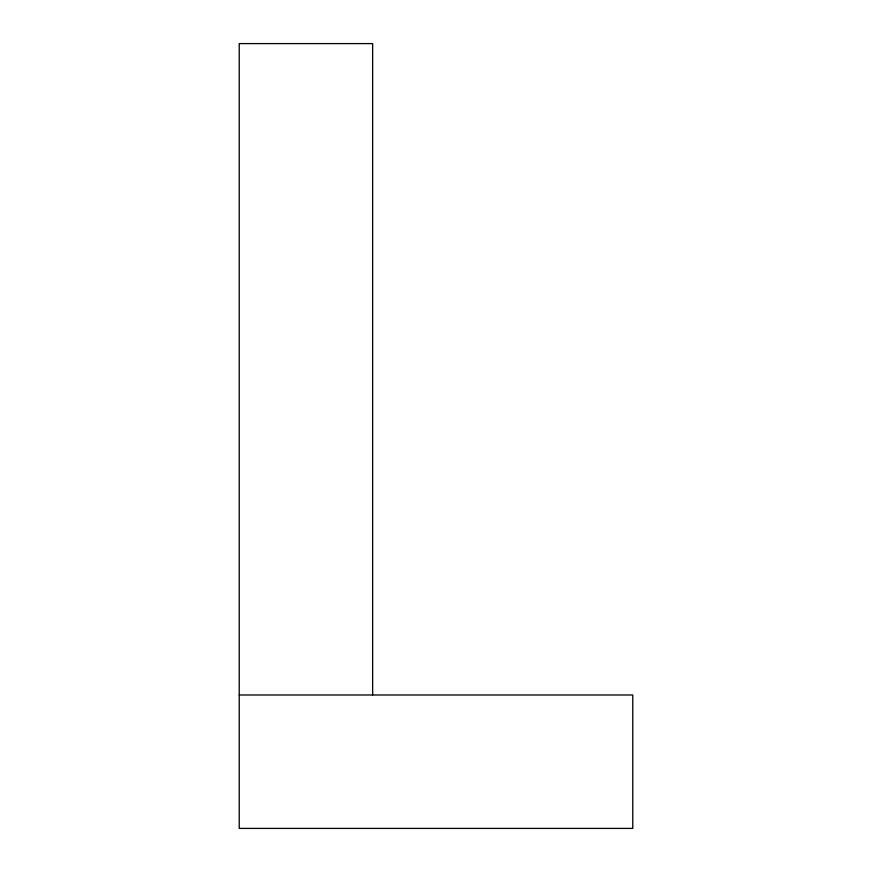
<?xml version="1.0" encoding="UTF-8"?>
<svg xmlns="http://www.w3.org/2000/svg" width="872" height="872" viewBox="0 0 872 872"><rect width="100%" height="100%" fill="white"/><g stroke="black" fill="none" stroke-linecap="round" stroke-linejoin="round"><path stroke-width="1.31" d="M239.222 694.984L632.778 694.984L632.778 828.4L239.222 828.4L239.222 43.6L372.638 43.6L372.638 694.984"/></g></svg>
